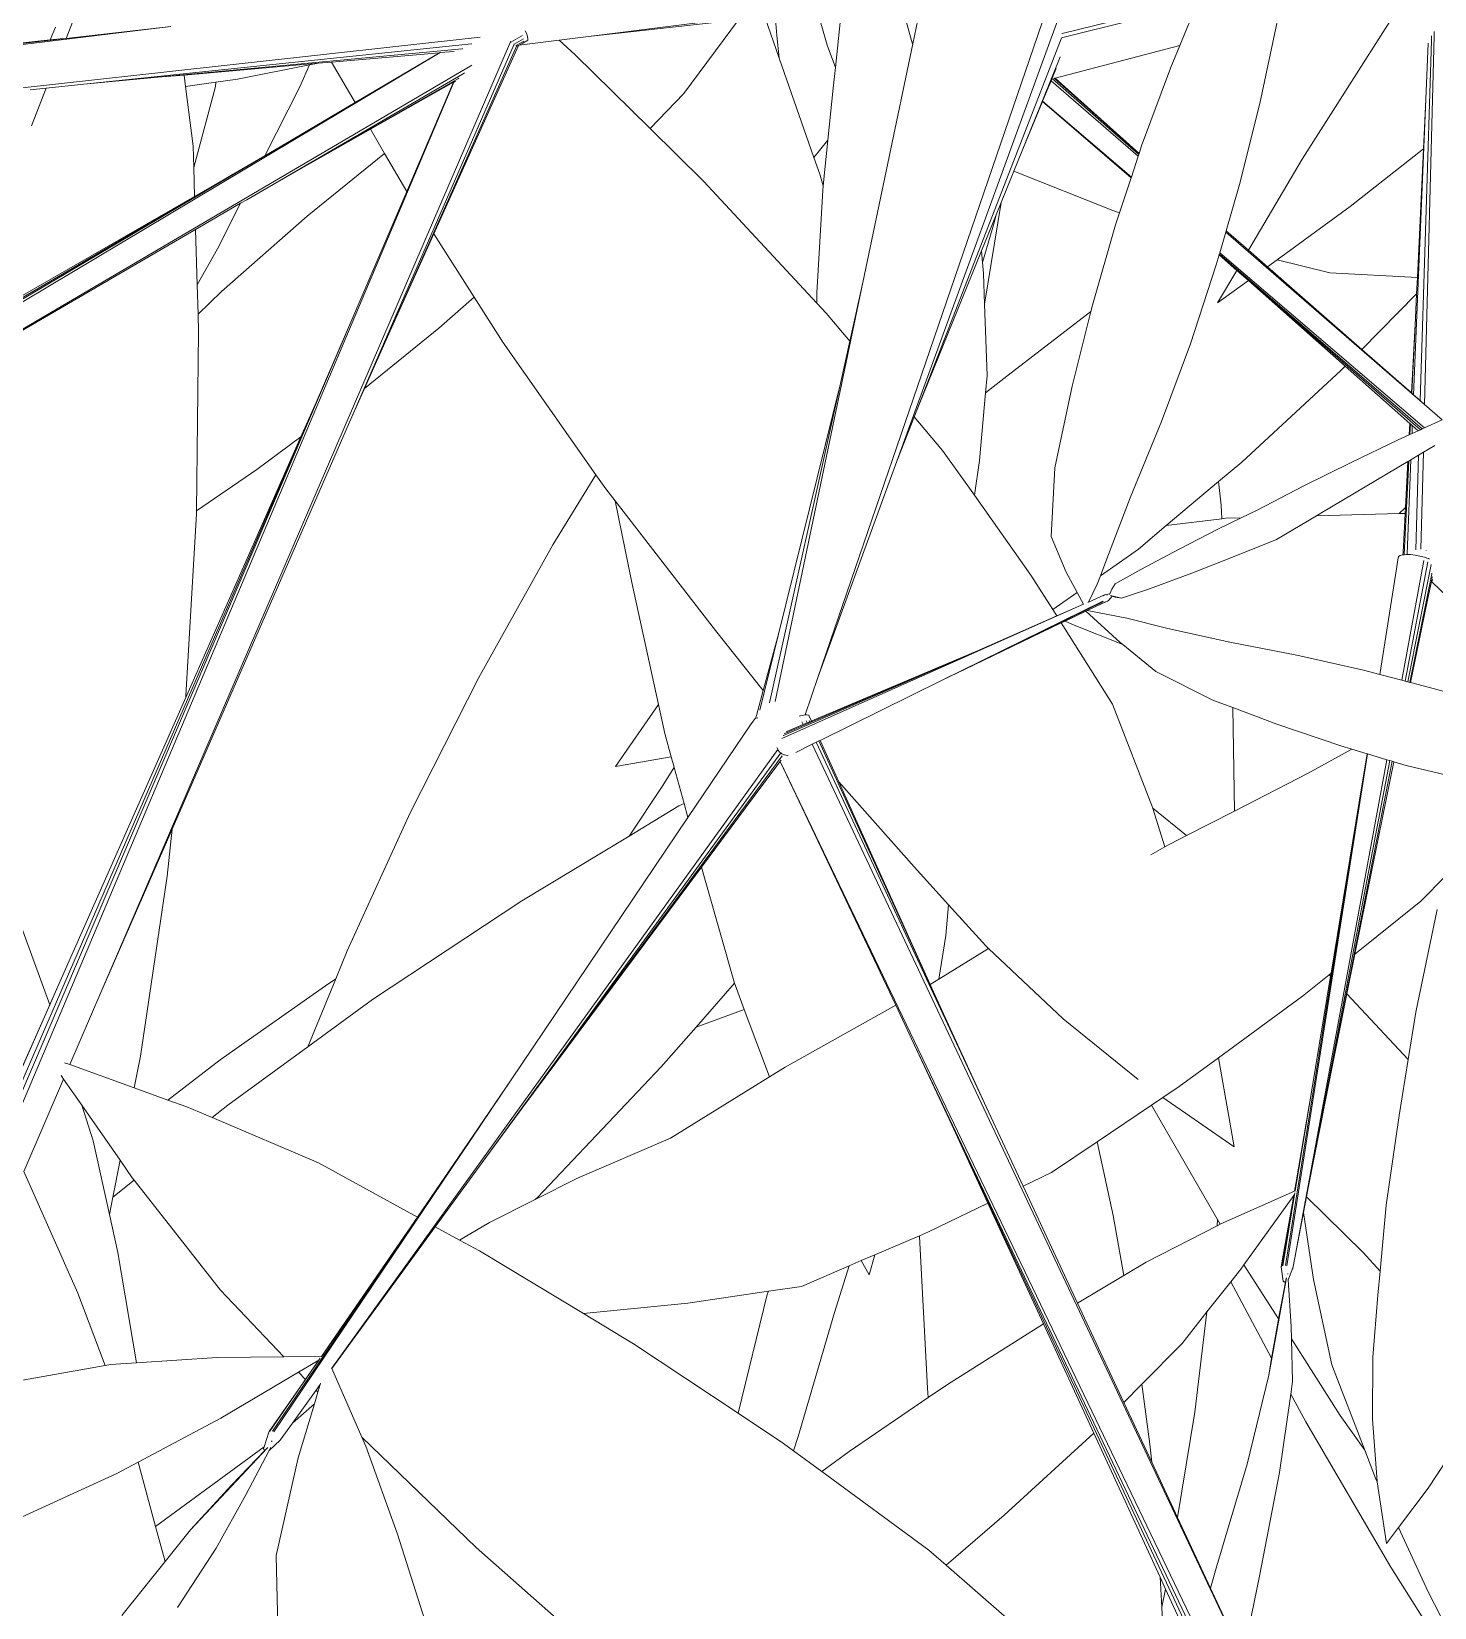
# Model space of a CAD drawing. Header units: millimetres. Extents: x 8 to 218431, y 13 to 56484.
# Drawn here: x 41467.5 to 41620.2, y 7714.3 to 7885.9 of the extents above; entities that cross this region are included whole.
import ezdxf

# ---------------------------------------------------------------- set-up
doc = ezdxf.new("R2010")
doc.units = ezdxf.units.MM
doc.header["$MEASUREMENT"] = 0
doc.layers.add('Edges', color=7, linetype='Continuous', lineweight=18)

# ---------------------------------------------------------------- blocks, each defined once
blk = doc.blocks.new('BAMBOOPLAN')
at = {"layer": 'Edges'}
for p, q in [((3.8543, -3.4748), (3.9152, -3.2214)), ((3.9821, -3.2277), (3.9843, -3.2347)), ((3.9838, -3.2203), (3.9857, -3.2263)), ((3.9843, -3.2347), (4.1507, -3.77)), ((3.9857, -3.2263), (4.159, -3.7733)), ((4.0058, -3.3241), (3.9807, -3.2403)), ((3.6211, -3.2938), (3.4375, -3.4117)), ((3.6207, -3.3001), (3.439, -3.4184)), ((3.6207, -3.3001), (3.6166, -3.3696)), ((3.7479, -3.2855), (3.7639, -3.4146)), ((4.1379, -3.7647), (4.0058, -3.3241)), ((4.0275, -3.398), (4.0058, -3.3241)), ((3.4057, -4.483), (3.4026, -3.3439)), ((3.4118, -4.1245), (3.4248, -3.3602)), ((3.4499, -3.4809), (3.6166, -3.3696)), ((3.6166, -3.3696), (3.6144, -3.4078)), ((3.6144, -3.4078), (3.6116, -3.5367)), ((3.9492, -3.5199), (4.0275, -3.398)), ((4.0838, -3.5902), (4.0275, -3.398)), ((2.7429, -3.6564), (3.2422, -3.4106)), ((3.439, -3.4199), (3.4143, -4.0593)), ((3.4375, -3.4117), (3.4371, -3.412)), ((3.439, -3.4184), (3.4389, -3.4185)), ((3.4391, -3.4189), (3.439, -3.4199)), ((3.7639, -3.4146), (3.7752, -3.5441)), ((3.2155, -3.4396), (3.2235, -3.5026)), ((3.4463, -3.4514), (3.4382, -3.606)), ((3.4466, -3.4471), (3.4463, -3.4514)), ((3.2032, -3.4745), (3.222, -3.5014)), ((3.4468, -3.4663), (3.4457, -3.4836)), ((3.4488, -3.4817), (3.4499, -3.4809)), ((3.4499, -3.4809), (3.6118, -3.5491)), ((3.8218, -3.6361), (3.8543, -3.4748)), ((3.0982, -3.5484), (3.0667, -3.5035)), ((3.1216, -3.5768), (3.1012, -3.4886)), ((3.222, -3.5014), (3.2235, -3.5026)), ((3.2235, -3.5026), (3.2712, -3.8791)), ((3.4455, -3.4868), (3.4434, -3.5214)), ((3.4457, -3.4836), (3.4455, -3.4868)), ((3.6119, -3.5537), (3.4455, -3.4868)), ((3.6118, -3.5506), (3.4463, -3.4832)), ((3.4481, -3.4822), (3.4488, -3.4817)), ((3.4488, -3.4817), (3.6118, -3.5494)), ((3.4434, -3.5217), (3.4382, -3.606)), ((3.4434, -3.5214), (3.6124, -3.588)), ((3.4434, -3.5214), (3.4434, -3.5217)), ((3.4434, -3.5217), (3.6124, -3.5891)), ((3.8686, -3.6354), (3.9492, -3.5199)), ((3.0341, -3.5916), (2.9919, -3.5382)), ((3.0193, -3.5595), (3.0067, -3.5312)), ((3.1216, -3.5768), (3.0982, -3.5484)), ((3.6116, -3.5367), (3.6118, -3.5491)), ((3.6118, -3.5491), (3.6118, -3.5494)), ((3.6118, -3.5494), (3.6118, -3.5506)), ((3.6118, -3.5506), (3.6119, -3.5537)), ((3.6119, -3.5537), (3.6124, -3.588)), ((3.7752, -3.5441), (3.779, -3.6186)), ((2.7429, -3.6564), (2.9549, -3.5558)), ((2.9119, -3.6919), (2.9549, -3.5558)), ((3.0341, -3.5916), (3.0193, -3.5595)), ((3.129, -3.6085), (3.1216, -3.5768)), ((3.1356, -3.7202), (3.0341, -3.5916)), ((3.6124, -3.588), (3.6124, -3.5891)), ((3.6124, -3.5891), (3.6132, -3.6463)), ((3.9529, -3.6281), (4.0838, -3.5902)), ((4.0911, -3.615), (4.0838, -3.5902)), ((3.1474, -3.6873), (3.129, -3.6085)), ((3.4382, -3.606), (3.4365, -3.6387)), ((3.779, -3.6186), (3.7791, -3.621)), ((3.8218, -3.6361), (3.779, -3.6186)), ((4.1924, -3.7873), (3.7791, -3.621)), ((3.7791, -3.621), (3.7809, -3.6544)), ((3.8686, -3.6354), (3.9529, -3.6281)), ((4.0386, -3.7243), (4.0911, -3.615)), ((4.1017, -3.6511), (4.0911, -3.615)), ((3.4365, -3.6387), (3.4337, -3.6914)), ((3.4365, -3.6387), (3.6024, -3.6465)), ((3.6024, -3.6465), (3.6132, -3.6463)), ((3.6132, -3.6463), (3.6135, -3.6661)), ((3.8579, -3.6507), (3.8218, -3.6361)), ((3.8579, -3.6507), (3.8686, -3.6354)), ((4.0386, -3.7243), (3.8579, -3.6507)), ((4.1338, -3.7631), (4.1017, -3.6511)), ((4.1346, -3.7634), (4.1017, -3.6511)), ((2.6455, -3.7044), (2.7014, -3.6769)), ((2.7014, -3.6769), (2.7429, -3.6564)), ((2.7327, -3.6902), (2.7014, -3.6769)), ((3.6135, -3.6661), (3.6202, -3.7957)), ((3.7809, -3.6544), (4.1707, -3.808)), ((3.7809, -3.6544), (3.781, -3.6564)), ((3.781, -3.6564), (4.1678, -3.8107)), ((3.781, -3.6564), (3.781, -3.6571)), ((3.781, -3.6571), (4.1657, -3.8128)), ((3.781, -3.6571), (3.781, -3.6575)), ((3.8147, -3.6715), (3.781, -3.6575)), ((3.781, -3.6575), (3.7818, -3.6738)), ((3.7818, -3.6738), (3.7838, -3.8032)), ((3.8031, -3.7292), (3.8147, -3.6715)), ((3.837, -3.6807), (3.8147, -3.6715)), ((2.6317, -3.7045), (2.6451, -3.6888)), ((2.6375, -3.7053), (2.6483, -3.6928)), ((2.6502, -3.6961), (2.6409, -3.7066)), ((2.6507, -3.6984), (2.6445, -3.7054)), ((2.6498, -3.6995), (2.6455, -3.7044)), ((2.6499, -3.6833), (2.6469, -3.6801)), ((2.6498, -3.6995), (2.6545, -3.694)), ((2.653, -3.6873), (2.6499, -3.6833)), ((2.6549, -3.6906), (2.653, -3.6873)), ((2.6545, -3.694), (2.6554, -3.6929)), ((2.6554, -3.6929), (2.6549, -3.6906)), ((2.8803, -3.7606), (2.7327, -3.6902)), ((2.8803, -3.7606), (2.9119, -3.6919)), ((3.1356, -3.7202), (3.1474, -3.6873)), ((3.1638, -3.7572), (3.1474, -3.6873)), ((3.4337, -3.6914), (3.4326, -3.7121)), ((3.4611, -3.8493), (3.4337, -3.6914)), ((3.8031, -3.7292), (3.837, -3.6807)), ((4.0228, -3.7574), (3.837, -3.6807)), ((1.3179, -4.3126), (2.584, -3.7127)), ((2.5111, -5.3102), (2.6311, -3.704)), ((2.5743, -3.7268), (2.5748, -3.7266)), ((2.584, -3.7127), (2.5841, -3.7127)), ((2.5879, -4.336), (2.6375, -3.7058)), ((2.642, -3.7063), (2.6, -4.1953)), ((2.6154, -4.0253), (2.6445, -3.7054)), ((2.6311, -3.704), (2.6311, -3.7035)), ((2.6316, -3.7046), (2.6317, -3.7045)), ((2.6372, -3.7057), (2.6375, -3.7053)), ((2.6375, -3.7058), (2.6376, -3.7053)), ((2.6409, -3.7066), (2.6408, -3.7068)), ((2.6421, -3.7061), (2.642, -3.7063)), ((2.6442, -3.7057), (2.6433, -3.7068)), ((2.6442, -3.7057), (2.6445, -3.7054)), ((2.6455, -3.7044), (2.6445, -3.7054)), ((3.1526, -3.7416), (3.1356, -3.7202)), ((3.4326, -3.7121), (3.4294, -3.7721)), ((3.4338, -3.7227), (3.4326, -3.7121)), ((3.4369, -3.789), (3.4338, -3.7227)), ((4.1338, -3.7631), (4.0386, -3.7243)), ((2.0249, -3.983), (2.5743, -3.7268)), ((2.5632, -3.7386), (2.1304, -3.9351)), ((2.5527, -3.7467), (2.5327, -3.7556)), ((2.5638, -3.7383), (2.5632, -3.7386)), ((3.1638, -3.7572), (3.1526, -3.7416)), ((2.5327, -3.7556), (1.5861, -4.8791)), ((1.8447, -4.625), (2.5849, -3.7592)), ((2.5318, -3.7561), (2.3781, -3.8246)), ((2.5318, -3.7561), (2.4331, -3.8722)), ((2.5327, -3.7556), (2.5318, -3.7561)), ((2.5767, -3.7759), (2.5775, -3.7749)), ((2.5775, -3.7749), (2.5792, -3.773)), ((2.5849, -3.7592), (2.5858, -3.7582)), ((2.9855, -3.8107), (2.8803, -3.7606)), ((3.1655, -3.7644), (3.1638, -3.7572)), ((3.2089, -3.9178), (3.1655, -3.7644)), ((3.4294, -3.7721), (3.4148, -4.0508)), ((3.4369, -3.789), (3.4294, -3.7721)), ((3.9193, -3.951), (4.0187, -3.7658)), ((4.0187, -3.7658), (4.0228, -3.7574)), ((4.1469, -3.8087), (4.0228, -3.7574)), ((4.1346, -3.7634), (4.1338, -3.7631)), ((4.1379, -3.7647), (4.1346, -3.7634)), ((4.1507, -3.77), (4.1379, -3.7647)), ((4.159, -3.7733), (4.1507, -3.77)), ((4.1926, -3.787), (4.159, -3.7733)), ((2.3233, -4.0699), (2.5767, -3.7759)), ((2.5724, -3.785), (2.393, -3.9902)), ((2.5681, -3.7919), (2.4334, -5.7873)), ((2.5676, -3.7924), (2.4695, -3.9036)), ((2.5676, -3.7924), (2.5544, -3.9769)), ((2.5681, -3.7919), (2.5676, -3.7924)), ((2.57, -3.7897), (2.5681, -3.7919)), ((2.5735, -3.7838), (2.5724, -3.785)), ((3.4439, -3.8049), (3.4369, -3.789)), ((3.6202, -3.7957), (3.6211, -3.8061)), ((4.1924, -3.7873), (4.1707, -3.808)), ((2.3781, -3.8246), (2.3589, -3.8332)), ((2.4331, -3.8722), (2.3781, -3.8246)), ((3.2139, -3.9327), (2.9855, -3.8107)), ((3.4611, -3.8493), (3.4439, -3.8049)), ((3.527, -3.9488), (3.6211, -3.8061)), ((3.6211, -3.8061), (3.6315, -3.9253)), ((3.7838, -3.8032), (3.781, -3.9321)), ((4.1518, -3.826), (4.1469, -3.8087)), ((4.148, -3.8092), (4.1469, -3.8087)), ((4.1527, -3.8252), (4.148, -3.8092)), ((4.1516, -3.8107), (4.148, -3.8092)), ((4.1553, -3.8227), (4.1516, -3.8107)), ((4.163, -3.8154), (4.1516, -3.8107)), ((4.1553, -3.8227), (4.1527, -3.8252)), ((4.163, -3.8154), (4.1553, -3.8227)), ((4.1657, -3.8128), (4.163, -3.8154)), ((4.1678, -3.8107), (4.1657, -3.8128)), ((4.1707, -3.808), (4.1678, -3.8107)), ((2.3589, -3.8332), (2.1679, -3.9184)), ((2.2487, -3.8975), (2.3473, -3.8399)), ((2.3438, -3.8772), (2.3473, -3.8399)), ((2.3473, -3.8399), (2.3589, -3.8332)), ((3.5011, -3.953), (3.4611, -3.8493)), ((4.1383, -3.8389), (4.0803, -3.8961)), ((4.1518, -3.826), (4.1383, -3.8389)), ((4.1527, -3.8252), (4.1518, -3.826)), ((4.1815, -3.8444), (4.1759, -3.851)), ((4.1948, -3.8285), (4.1815, -3.8444)), ((4.1815, -3.8444), (4.2269, -3.988)), ((2.1238, -3.8535), (1.0004, -4.402)), ((1.9756, -3.9244), (1.9787, -3.8532)), ((2.1238, -3.8535), (1.9962, -3.9147)), ((2.4331, -3.8722), (2.3606, -3.9574)), ((4.1633, -3.866), (4.1135, -3.9248)), ((4.1643, -3.8647), (4.1633, -3.866)), ((4.1829, -3.9346), (4.1633, -3.866)), ((4.1657, -3.8631), (4.1643, -3.8647)), ((4.2053, -4.0047), (4.1643, -3.8647)), ((4.1669, -3.8616), (4.1657, -3.8631)), ((4.1759, -3.851), (4.1669, -3.8616)), ((4.209, -4.0019), (4.1669, -3.8616)), ((4.1759, -3.851), (4.2197, -3.9917)), ((2.2182, -3.913), (2.2487, -3.8975)), ((2.3273, -3.9962), (2.3438, -3.8772)), ((3.2712, -3.8791), (3.2818, -3.9718)), ((3.2712, -3.8791), (3.355, -4.5397)), ((4.0803, -3.8961), (4.0228, -3.9544)), ((1.9962, -3.9147), (0.993, -4.396)), ((1.9533, -3.9348), (1.9544, -3.9131)), ((1.9756, -3.9244), (1.9962, -3.9147)), ((2.1679, -3.9184), (2.1304, -3.9351)), ((2.1758, -3.9345), (2.1679, -3.9184)), ((2.1758, -3.9345), (2.2182, -3.913)), ((2.22, -3.9194), (2.2182, -3.913)), ((2.2289, -4.0493), (2.22, -3.9194)), ((2.4695, -3.9036), (2.393, -3.9902)), ((2.5023, -3.9319), (2.4695, -3.9036)), ((3.2139, -3.9327), (3.2089, -3.9178)), ((1.739, -4.0349), (1.9533, -3.9348)), ((1.9533, -3.9348), (1.9672, -3.9282)), ((1.9672, -3.9282), (1.9756, -3.9244)), ((2.1304, -3.9351), (2.0249, -3.983)), ((2.2172, -4.0184), (2.1758, -3.9345)), ((2.4202, -4.0636), (2.5023, -3.9319)), ((2.5541, -3.9766), (2.5023, -3.9319)), ((3.2327, -3.9427), (3.2139, -3.9327)), ((3.2818, -3.9718), (3.2327, -3.9427)), ((3.6315, -3.9253), (3.6475, -4.0544)), ((3.781, -3.9321), (3.7735, -4.0601)), ((4.1769, -3.9468), (4.0564, -3.992)), ((4.1135, -3.9248), (4.0614, -3.9861)), ((4.1769, -3.9468), (4.1829, -3.9346)), ((4.1855, -3.9435), (4.1769, -3.9468)), ((4.1855, -3.9435), (4.1829, -3.9346)), ((4.2021, -4.0014), (4.1855, -3.9435)), ((2.3606, -3.9574), (1.5807, -4.875)), ((2.3606, -3.9574), (2.3273, -3.9962)), ((3.2818, -3.9718), (3.2895, -4.0392)), ((3.5076, -3.9792), (3.5011, -3.953)), ((3.5076, -3.9792), (3.527, -3.9488)), ((3.8952, -3.9913), (3.9193, -3.951)), ((4.0228, -3.9544), (3.9661, -4.0137)), ((1.9719, -4.0077), (2.0249, -3.983)), ((2.3273, -3.9962), (2.2884, -4.0416)), ((2.393, -3.9902), (2.3233, -4.0699)), ((2.5544, -3.9769), (2.5394, -4.1856)), ((2.5544, -3.9769), (2.5541, -3.9766)), ((3.5329, -4.0819), (3.5076, -3.9792)), ((3.8406, -4.0827), (3.8952, -3.9913)), ((3.911, -4.0249), (3.8952, -3.9913)), ((4.0564, -3.992), (4.0096, -4.047)), ((4.0614, -3.9861), (4.0564, -3.992)), ((4.2353, -3.9876), (4.2353, -3.9877)), ((4.2353, -3.9877), (4.2354, -3.988)), ((1.9489, -4.0184), (1.9719, -4.0077)), ((1.9691, -4.0705), (1.9719, -4.0077)), ((2.2289, -4.0493), (2.2172, -4.0184)), ((3.9661, -4.0137), (3.9466, -4.0333)), ((4.1996, -4.0081), (4.198, -4.0104)), ((4.1987, -4.0155), (4.198, -4.0104)), ((4.1987, -4.0155), (4.2012, -4.0294)), ((4.203, -4.0058), (4.1996, -4.0081)), ((4.2033, -4.0056), (4.2021, -4.0014)), ((4.2033, -4.0056), (4.203, -4.0058)), ((4.2053, -4.0047), (4.2033, -4.0056)), ((4.208, -4.0035), (4.2053, -4.0047)), ((4.2143, -4.0015), (4.208, -4.0035)), ((4.2215, -3.9998), (4.2143, -4.0015)), ((4.229, -3.9987), (4.2215, -3.9998)), ((4.2363, -3.9981), (4.229, -3.9987)), ((4.2401, -3.9982), (4.2363, -3.9981)), ((4.2653, -4.1907), (4.237, -4.0032)), ((4.243, -3.9982), (4.2401, -3.9982)), ((4.2449, -3.9984), (4.243, -3.9982)), ((4.2707, -4.1903), (4.2438, -4.0032)), ((4.2751, -4.19), (4.2496, -4.0055)), ((4.2553, -4.0188), (4.2552, -4.0181)), ((4.2782, -4.1898), (4.2553, -4.0188)), ((2.2884, -4.0416), (1.5758, -4.8718)), ((2.2448, -4.0916), (2.2884, -4.0416)), ((2.6154, -4.0253), (2.6, -4.1953)), ((2.7071, -4.0981), (2.6154, -4.0253)), ((3.3256, -4.4392), (3.2895, -4.0392)), ((3.2895, -4.0392), (3.3471, -4.5449)), ((3.919, -4.0442), (3.8406, -4.0827)), ((3.919, -4.0442), (3.911, -4.0249)), ((3.9466, -4.0333), (3.9182, -4.0618)), ((3.9245, -4.0416), (3.919, -4.0442)), ((3.9466, -4.0333), (3.9245, -4.0416)), ((4.2012, -4.0294), (4.23, -4.1934)), ((4.2012, -4.0294), (4.2304, -4.1933)), ((4.2578, -4.0229), (4.2579, -4.0238)), ((4.2579, -4.0238), (4.2582, -4.0259)), ((4.2584, -4.027), (4.2586, -4.0286)), ((4.2585, -4.0273), (4.2586, -4.0286)), ((4.2587, -4.029), (4.2586, -4.0286)), ((4.2587, -4.029), (4.2587, -4.0291)), ((4.2587, -4.0297), (4.2587, -4.0291)), ((4.2588, -4.0296), (4.2587, -4.0297)), ((4.2587, -4.0297), (4.2635, -4.0671)), ((4.2598, -4.0265), (4.2588, -4.0296)), ((4.2588, -4.0296), (4.2589, -4.0303)), ((4.2589, -4.0303), (4.4154, -4.1032)), ((4.2589, -4.0303), (4.2635, -4.0671)), ((2.2448, -4.0916), (2.2289, -4.0493)), ((2.316, -4.0783), (2.3233, -4.0699)), ((2.3326, -4.2179), (2.4202, -4.0636)), ((3.4143, -4.0593), (3.4118, -4.1245)), ((3.4148, -4.0508), (3.4143, -4.0593)), ((3.4737, -4.0858), (3.4148, -4.0508)), ((3.6475, -4.0544), (3.6767, -4.1572)), ((3.7735, -4.0601), (3.7699, -4.1615)), ((3.9182, -4.0618), (3.8713, -4.1106)), ((4.0096, -4.047), (3.9564, -4.0938)), ((4.2635, -4.0671), (4.2793, -4.1897)), ((1.9869, -4.3877), (2.2448, -4.0916)), ((2.263, -4.1397), (2.316, -4.0783)), ((2.3052, -4.1571), (2.316, -4.0783)), ((3.543, -4.1354), (3.4737, -4.0858)), ((3.543, -4.1354), (3.5329, -4.0819)), ((3.8115, -4.1315), (3.8406, -4.0827)), ((3.9564, -4.0938), (3.9025, -4.1396)), ((2.671, -4.1616), (2.7071, -4.0981)), ((2.7721, -4.1497), (2.7071, -4.0981)), ((3.8713, -4.1106), (3.8255, -4.1601)), ((1.993, -4.453), (2.263, -4.1397)), ((2.2935, -4.2203), (2.263, -4.1397)), ((3.4057, -4.483), (3.4118, -4.1245)), ((3.6667, -4.224), (3.543, -4.1354)), ((3.7693, -4.1901), (3.8115, -4.1315)), ((3.9025, -4.1396), (3.8481, -4.1842)), ((2.2935, -4.2203), (2.3052, -4.1571)), ((2.592, -4.2882), (2.671, -4.1616)), ((2.9762, -4.2972), (2.7721, -4.1497)), ((3.6767, -4.1572), (3.7171, -4.2017)), ((3.7699, -4.1615), (3.7693, -4.1901)), ((3.8255, -4.1601), (3.7951, -4.1943)), ((2.5394, -4.1856), (2.4244, -5.7871)), ((2.5394, -4.1856), (2.5281, -4.3331)), ((3.7693, -4.1901), (3.769, -4.204)), ((3.8481, -4.1842), (3.8118, -4.2122)), ((4.2653, -4.1907), (4.2304, -4.1933)), ((4.2707, -4.1903), (4.2653, -4.1907)), ((4.2751, -4.19), (4.2707, -4.1903)), ((4.2782, -4.1898), (4.2751, -4.19)), ((4.2793, -4.1897), (4.2782, -4.1898)), ((4.3099, -4.1874), (4.2793, -4.1897)), ((4.3453, -4.1849), (4.3099, -4.1874)), ((2.6, -4.1953), (2.592, -4.2882)), ((3.7171, -4.2017), (3.7433, -4.2261)), ((3.769, -4.204), (3.765, -4.2345)), ((3.7848, -4.216), (3.765, -4.2345)), ((3.7859, -4.2154), (3.7832, -4.2179)), ((3.7862, -4.2151), (3.7848, -4.216)), ((3.7862, -4.2151), (3.7923, -4.2117)), ((3.7887, -4.2149), (3.7893, -4.2144)), ((3.7923, -4.2117), (3.7922, -4.2128)), ((3.7927, -4.204), (3.7923, -4.2117)), ((3.7923, -4.2117), (3.7925, -4.2116)), ((3.7951, -4.1943), (3.7927, -4.204)), ((3.7934, -4.222), (3.7969, -4.2139)), ((3.8118, -4.2122), (3.794, -4.2136)), ((3.7969, -4.2139), (3.794, -4.2138)), ((3.802, -4.2139), (3.7969, -4.2139)), ((3.8118, -4.2122), (3.802, -4.2139)), ((4.0983, -4.2068), (3.9934, -4.2218)), ((4.2039, -4.1953), (4.0983, -4.2068)), ((4.23, -4.1934), (4.2039, -4.1953)), ((4.2304, -4.1933), (4.23, -4.1934)), ((2.3096, -4.2628), (2.2935, -4.2203)), ((2.3096, -4.2628), (2.3326, -4.2179)), ((3.5886, -4.4246), (3.7854, -4.2259)), ((3.6277, -4.3856), (3.7869, -4.2262)), ((3.7163, -4.2637), (3.6667, -4.224)), ((3.7163, -4.2637), (3.7433, -4.2261)), ((3.7433, -4.2261), (3.7586, -4.2404)), ((3.7586, -4.2404), (3.7523, -4.2463)), ((3.7586, -4.2404), (3.7591, -4.2408)), ((3.765, -4.2345), (3.7649, -4.2349)), ((3.7649, -4.2349), (3.7649, -4.2352)), ((3.79, -4.2255), (3.7672, -4.2479)), ((3.7914, -4.2246), (3.7674, -4.2479)), ((3.8297, -4.239), (3.7674, -4.2479)), ((3.7831, -4.2179), (3.7832, -4.2179)), ((3.7914, -4.2246), (3.7925, -4.2234)), ((3.7925, -4.2234), (3.7934, -4.222)), ((3.8952, -4.233), (3.8297, -4.239)), ((3.9934, -4.2218), (3.8952, -4.233)), ((2.3196, -4.2894), (2.3096, -4.2628)), ((3.7523, -4.2463), (3.3833, -4.591)), ((3.7255, -4.271), (3.7163, -4.2637)), ((3.7523, -4.2463), (3.7255, -4.271)), ((3.7549, -4.2601), (3.7404, -4.2744)), ((3.7659, -4.2492), (3.7549, -4.2601)), ((3.766, -4.2493), (3.7549, -4.2601)), ((3.7672, -4.2479), (3.7659, -4.2492)), ((3.766, -4.2493), (3.7659, -4.2492)), ((3.832, -4.2778), (3.766, -4.2493)), ((3.7674, -4.2479), (3.7672, -4.2479)), ((2.407, -4.553), (2.3196, -4.2894)), ((2.592, -4.2882), (2.5879, -4.336)), ((3.7255, -4.271), (3.6263, -4.3625)), ((3.7356, -4.2791), (3.6277, -4.3856)), ((3.7404, -4.2744), (3.7356, -4.2791)), ((3.8524, -4.3725), (3.7356, -4.2791)), ((3.7531, -4.2757), (3.7404, -4.2744)), ((3.837, -4.2796), (3.7531, -4.2757)), ((3.837, -4.2796), (3.832, -4.2778)), ((3.8992, -4.3025), (3.837, -4.2796)), ((2.9485, -4.4223), (2.9762, -4.2972)), ((2.998, -4.3129), (2.9762, -4.2972)), ((3.0177, -4.3258), (2.998, -4.3129)), ((3.9989, -4.3158), (3.8992, -4.3025)), ((4.2839, -4.3149), (4.2522, -4.3161)), ((4.2887, -4.3147), (4.2839, -4.3149)), ((4.4011, -5.0942), (4.2839, -4.3149)), ((4.2924, -4.3145), (4.2887, -4.3147)), ((4.3853, -4.9846), (4.2887, -4.3147)), ((4.2949, -4.3144), (4.2924, -4.3145)), ((4.3655, -4.8414), (4.2924, -4.3145)), ((4.3059, -4.3968), (4.2949, -4.3144)), ((4.2953, -4.3144), (4.2949, -4.3144)), ((4.3148, -4.3136), (4.2953, -4.3144)), ((4.2953, -4.3144), (4.3059, -4.3968)), ((4.4109, -4.3041), (4.3148, -4.3136)), ((2.5281, -4.3331), (2.4165, -5.7875)), ((2.5232, -4.3911), (2.5281, -4.3331)), ((2.5329, -5.0335), (2.5879, -4.336)), ((3.0837, -4.4377), (3.0177, -4.3258)), ((3.2311, -4.4657), (3.0177, -4.3258)), ((4.0307, -4.3167), (3.9989, -4.3158)), ((4.0857, -4.4678), (4.0307, -4.3167)), ((4.1039, -4.3186), (4.0307, -4.3167)), ((4.2093, -4.3179), (4.1039, -4.3186)), ((4.1751, -4.3749), (4.227, -4.3172)), ((4.227, -4.3172), (4.2093, -4.3179)), ((4.2516, -4.3162), (4.227, -4.3172)), ((4.2522, -4.3161), (4.2516, -4.3162)), ((4.2516, -4.3162), (4.2648, -4.3913)), ((4.2522, -4.3161), (4.3936, -5.11)), ((3.6263, -4.3625), (3.3842, -4.5857)), ((3.597, -4.3891), (3.6263, -4.3625)), ((3.5886, -4.4246), (3.6277, -4.3856)), ((3.9642, -4.5049), (3.8524, -4.3725)), ((4.0857, -4.4678), (4.1751, -4.3749)), ((2.475, -4.4617), (2.5232, -4.3911)), ((2.4861, -4.833), (2.5232, -4.3911)), ((3.385, -4.5818), (3.597, -4.3891)), ((3.4188, -4.5496), (3.597, -4.3891)), ((4.2648, -4.3913), (4.3913, -5.1106)), ((4.3102, -4.6574), (4.2648, -4.3913)), ((4.3354, -4.6173), (4.3059, -4.3968)), ((2.9069, -4.655), (2.9485, -4.4223)), ((3.1849, -4.6034), (3.0837, -4.4377)), ((3.4406, -4.5742), (3.5886, -4.4246)), ((2.407, -4.553), (2.475, -4.4617)), ((3.3318, -4.5296), (3.3256, -4.4392)), ((3.3365, -4.5605), (3.3256, -4.4392)), ((4.4058, -4.5059), (4.4294, -4.4556)), ((3.3318, -4.5296), (3.2311, -4.4657)), ((3.4059, -4.5444), (3.4057, -4.483)), ((4.0277, -4.5281), (4.0857, -4.4678)), ((4.0277, -4.5281), (3.9642, -4.5049)), ((3.9647, -4.5055), (3.9642, -4.5049)), ((4.0016, -4.5557), (3.9647, -4.5055)), ((4.3354, -4.6173), (4.4058, -4.5059)), ((4.4546, -4.6716), (4.4339, -4.5099)), ((3.3345, -4.5699), (3.3318, -4.5296)), ((4.0075, -4.5491), (4.0277, -4.5281)), ((2.4086, -4.5577), (2.407, -4.553)), ((2.4854, -4.8299), (2.4086, -4.5577)), ((3.3873, -4.578), (3.4077, -4.5596)), ((3.3892, -4.5761), (3.4077, -4.5596)), ((3.4034, -4.5456), (3.3976, -4.5492)), ((3.4059, -4.5444), (3.4034, -4.5456)), ((3.4077, -4.5596), (3.4044, -4.5562)), ((3.408, -4.5434), (3.4059, -4.5444)), ((3.4077, -4.5596), (3.4126, -4.5551)), ((3.4111, -4.543), (3.408, -4.5434)), ((3.4126, -4.5551), (3.4101, -4.5525)), ((3.4125, -4.5443), (3.4111, -4.543)), ((3.4181, -4.5502), (3.4125, -4.5443)), ((3.4126, -4.5551), (3.4162, -4.552)), ((3.4147, -4.5504), (3.4162, -4.552)), ((3.4162, -4.552), (3.418, -4.5503)), ((3.4178, -4.55), (3.418, -4.5503)), ((3.418, -4.5503), (3.4181, -4.5502)), ((3.4181, -4.5502), (3.4188, -4.5496)), ((3.9848, -4.5747), (4.0016, -4.5557)), ((4.0016, -4.5557), (4.0075, -4.5491)), ((3.3309, -4.5849), (3.2855, -4.7549)), ((3.3318, -4.5816), (3.3309, -4.5849)), ((3.3318, -4.5816), (3.3335, -4.5757)), ((3.3348, -4.5748), (3.3335, -4.5757)), ((3.3348, -4.5748), (3.3345, -4.5699)), ((3.3345, -4.5699), (3.3348, -4.5748)), ((3.3367, -4.5732), (3.3348, -4.5748)), ((3.3378, -4.5729), (3.3367, -4.5732)), ((3.3849, -4.5818), (3.385, -4.5818)), ((3.3867, -4.5785), (3.3871, -4.5782)), ((3.3871, -4.5782), (3.3873, -4.578)), ((3.4108, -4.6042), (3.4311, -4.5837)), ((3.4311, -4.5837), (3.4357, -4.579)), ((4.5506, -5.7323), (3.4311, -4.5837)), ((3.4357, -4.579), (3.4389, -4.5758)), ((3.8714, -5.0297), (3.4357, -4.579)), ((3.4389, -4.5758), (3.4406, -4.5742)), ((3.4389, -4.5758), (3.774, -4.9275)), ((3.4406, -4.5742), (3.4891, -4.6256)), ((3.0415, -5.7454), (3.3831, -4.6092)), ((3.1531, -4.7162), (3.1849, -4.6034)), ((3.209, -4.643), (3.1849, -4.6034)), ((3.3808, -4.6068), (3.3831, -4.6092)), ((3.3831, -4.6092), (3.3832, -4.6093)), ((3.3832, -4.6093), (3.3871, -4.6119)), ((3.3833, -4.591), (3.3833, -4.591)), ((3.3842, -4.5857), (3.3841, -4.5858)), ((3.1578, -5.3666), (3.389, -4.6125)), ((3.3927, -4.6161), (3.1898, -5.2643)), ((3.393, -4.6237), (3.3773, -4.6732)), ((3.3925, -4.6256), (3.3773, -4.6732)), ((3.3871, -4.6119), (3.389, -4.6125)), ((3.389, -4.6125), (3.3914, -4.6133)), ((3.3914, -4.6133), (3.3924, -4.6134)), ((3.3924, -4.6134), (3.3958, -4.6137)), ((3.3925, -4.6255), (4.8566, -6.1065)), ((3.3925, -4.6255), (3.3925, -4.6256)), ((3.3925, -4.6256), (3.6864, -4.9254)), ((3.3928, -4.6161), (3.3927, -4.6161)), ((3.3932, -4.6229), (3.393, -4.6237)), ((3.3958, -4.6137), (3.4, -4.6129)), ((3.4, -4.6129), (3.4013, -4.6122)), ((3.6433, -4.7126), (3.4891, -4.6256)), ((3.4891, -4.6256), (3.7266, -4.8773)), ((4.3438, -4.6794), (4.3354, -4.6173)), ((2.8746, -4.889), (2.9069, -4.655)), ((3.2301, -4.6739), (3.209, -4.643)), ((4.3082, -4.6605), (4.3102, -4.6574)), ((4.311, -4.662), (4.3102, -4.6574)), ((3.1531, -4.7162), (3.2301, -4.6739)), ((3.2396, -4.6877), (3.2301, -4.6739)), ((3.3773, -4.6732), (3.3305, -4.8207)), ((4.2798, -4.7055), (4.3082, -4.6605)), ((4.311, -4.662), (4.3082, -4.6605)), ((4.3411, -4.8388), (4.311, -4.662)), ((4.4675, -4.7452), (4.3438, -4.6794)), ((4.3655, -4.8414), (4.3438, -4.6794)), ((4.4675, -4.7452), (4.4546, -4.6716)), ((3.2324, -4.7201), (3.2394, -4.6888)), ((3.2394, -4.6888), (3.2396, -4.6877)), ((3.2394, -4.6888), (3.2399, -4.6882)), ((3.2399, -4.6882), (3.2396, -4.6877)), ((3.2726, -4.7359), (3.2399, -4.6882)), ((4.1876, -4.8387), (4.2798, -4.7055)), ((3.2082, -4.8118), (3.2324, -4.7201)), ((3.7128, -4.7507), (3.6433, -4.7126)), ((3.2855, -4.7549), (3.1587, -5.2303)), ((3.2082, -4.8118), (3.2662, -4.7422)), ((3.2662, -4.7422), (3.2726, -4.7359)), ((3.2855, -4.7549), (3.2726, -4.7359)), ((3.7244, -4.7973), (3.7128, -4.7507)), ((3.7884, -4.7921), (3.7128, -4.7507)), ((4.4827, -4.8322), (4.4675, -4.7452)), ((3.7365, -4.8652), (3.7244, -4.7973)), ((3.7365, -4.8652), (3.7941, -4.7947)), ((3.7941, -4.7947), (3.7884, -4.7921)), ((3.9391, -4.8603), (3.7941, -4.7947)), ((2.4861, -4.833), (2.4854, -4.8299)), ((3.0835, -4.9615), (3.2082, -4.8118)), ((3.3305, -4.8207), (3.1898, -5.2643)), ((3.3446, -4.8413), (3.3305, -4.8207)), ((2.4461, -5.3089), (2.4861, -4.833)), ((3.4382, -4.9745), (3.3446, -4.8413)), ((4.1445, -4.9011), (4.1876, -4.8387)), ((4.2555, -4.9617), (4.1876, -4.8387)), ((4.3653, -4.9849), (4.3411, -4.8388)), ((4.3678, -4.9957), (4.3411, -4.8388)), ((4.3853, -4.9846), (4.3655, -4.8414)), ((4.5089, -4.9704), (4.4827, -4.8322)), ((3.7266, -4.8773), (3.7365, -4.8652)), ((3.7266, -4.8773), (3.774, -4.9275)), ((4.0806, -4.9116), (3.9391, -4.8603)), ((2.852, -5.1236), (2.8746, -4.889)), ((4.126, -4.9255), (4.1445, -4.9011)), ((3.5551, -5.0725), (3.6864, -4.9254)), ((3.6864, -4.9254), (3.7266, -4.9665)), ((3.774, -4.9275), (3.8714, -5.0297)), ((4.1132, -4.9425), (4.126, -4.9255)), ((4.2555, -4.9617), (4.126, -4.9255)), ((4.0518, -5.0238), (4.1132, -4.9425)), ((4.2682, -5.077), (4.1132, -4.9425)), ((2.9142, -5.1824), (3.0835, -4.9615)), ((3.4038, -5.0591), (3.4382, -4.9745)), ((3.4397, -4.9767), (3.4382, -4.9745)), ((3.4657, -5.0082), (3.4397, -4.9767)), ((3.7266, -4.9665), (4.8506, -6.1131)), ((3.7266, -4.9665), (3.8297, -5.0727)), ((4.5334, -5.0705), (4.5089, -4.9704)), ((4.2752, -5.0819), (4.3671, -4.9964)), ((4.3671, -4.9964), (4.3653, -4.9849)), ((4.3672, -4.9963), (4.3653, -4.9849)), ((4.3671, -4.9964), (4.3672, -4.9963)), ((4.3672, -4.9963), (4.3678, -4.9957)), ((4.3678, -4.9957), (4.3681, -4.9955)), ((4.3688, -5.0014), (4.3683, -4.9985)), ((4.3683, -5.003), (4.3688, -5.0014)), ((4.3877, -5.1121), (4.3688, -5.0014)), ((4.3873, -4.9986), (4.3853, -4.9846)), ((4.4989, -5.0516), (4.3873, -4.9986)), ((4.3909, -5.0231), (4.3873, -4.9986)), ((3.4038, -5.0591), (3.4657, -5.0082)), ((3.5369, -5.0948), (3.4657, -5.0082)), ((4.0001, -5.0922), (4.0518, -5.0238)), ((4.1129, -5.1244), (4.0518, -5.0238)), ((4.33, -5.1305), (4.3682, -5.0032)), ((4.3682, -5.0032), (4.3683, -5.003)), ((4.3831, -5.0964), (4.3682, -5.0032)), ((4.3865, -5.113), (4.3683, -5.003)), ((4.4398, -5.1165), (4.3909, -5.0231)), ((4.4011, -5.0942), (4.3909, -5.0231)), ((2.5111, -5.3102), (2.5329, -5.0335)), ((2.5498, -5.1054), (2.5329, -5.0335)), ((3.9653, -5.1268), (3.8714, -5.0297)), ((3.3729, -5.1351), (3.4038, -5.0591)), ((3.5369, -5.0948), (3.5551, -5.0725)), ((3.8297, -5.0727), (4.8457, -6.1193)), ((3.9223, -5.1695), (3.8297, -5.0727)), ((4.5334, -5.0705), (4.4989, -5.0516)), ((4.5423, -5.107), (4.5334, -5.0705)), ((3.4227, -5.2351), (3.5369, -5.0948)), ((3.9653, -5.1268), (4.0001, -5.0922)), ((4.1849, -5.176), (4.2707, -5.0866)), ((4.2707, -5.0866), (4.2682, -5.077)), ((4.2746, -5.0826), (4.2682, -5.077)), ((4.2707, -5.0866), (4.2746, -5.0826)), ((4.2746, -5.0826), (4.2752, -5.0819)), ((4.3859, -5.1145), (4.3831, -5.0964)), ((4.3859, -5.1138), (4.3831, -5.0964)), ((4.4036, -5.1107), (4.4011, -5.0942)), ((2.6016, -5.3836), (2.5498, -5.1054)), ((2.8494, -5.1706), (2.852, -5.1236)), ((4.3859, -5.1145), (4.3959, -5.1347)), ((4.3992, -5.1221), (4.3987, -5.1209)), ((4.4036, -5.1114), (4.4026, -5.1302)), ((4.4029, -5.1117), (4.403, -5.1123)), ((4.4035, -5.1106), (4.4036, -5.1112)), ((4.4036, -5.1112), (4.4036, -5.1107)), ((4.4036, -5.1114), (4.4036, -5.1112)), ((4.5101, -5.2326), (4.4398, -5.1165)), ((4.5664, -5.2007), (4.5423, -5.107)), ((3.2569, -5.3899), (3.3729, -5.1351)), ((4.105, -5.2714), (3.9653, -5.1268)), ((4.1587, -5.2072), (4.1129, -5.1244)), ((4.3193, -5.1622), (4.3276, -5.1385)), ((4.3276, -5.1385), (4.33, -5.1305)), ((4.4082, -5.1923), (4.33, -5.1305)), ((4.3959, -5.1347), (4.3962, -5.1348)), ((4.3962, -5.1348), (4.3967, -5.135)), ((4.3967, -5.135), (4.3974, -5.135)), ((4.3974, -5.135), (4.3982, -5.135)), ((4.3982, -5.135), (4.399, -5.135)), ((4.4225, -5.28), (4.399, -5.128)), ((4.399, -5.135), (4.3999, -5.1348)), ((4.3999, -5.1348), (4.3991, -5.129)), ((4.3999, -5.1348), (4.3999, -5.1348)), ((4.4082, -5.1923), (4.3999, -5.1348)), ((4.4023, -5.1295), (4.4022, -5.1293)), ((4.4025, -5.1301), (4.4025, -5.13)), ((4.4026, -5.1302), (4.4025, -5.1301)), ((4.4306, -5.1973), (4.4026, -5.1302)), ((2.8378, -5.186), (2.8494, -5.1706)), ((2.843, -5.2846), (2.8494, -5.1706)), ((3.8493, -5.2421), (3.9223, -5.1695)), ((4.0653, -5.3189), (3.9223, -5.1695)), ((4.2996, -5.2184), (4.3193, -5.1622)), ((4.4182, -5.2538), (4.3193, -5.1622)), ((2.7206, -5.3487), (2.8378, -5.186)), ((2.843, -5.2846), (2.9142, -5.1824)), ((4.1587, -5.2072), (4.1849, -5.176)), ((4.4092, -5.1989), (4.4082, -5.1923)), ((4.4374, -5.2154), (4.4306, -5.1973)), ((2.4422, -5.3539), (2.3172, -5.2003)), ((4.105, -5.2714), (4.1587, -5.2072)), ((4.2789, -5.2774), (4.2996, -5.2184)), ((4.3327, -5.3718), (4.2996, -5.2184)), ((4.4182, -5.2538), (4.4092, -5.1989)), ((4.5482, -5.3031), (4.4374, -5.2154)), ((4.4608, -5.2772), (4.4374, -5.2154)), ((4.5976, -5.2923), (4.5664, -5.2007)), ((3.1587, -5.2303), (2.9885, -5.8683)), ((3.1587, -5.2303), (3.1274, -5.3458)), ((3.3062, -5.3411), (3.4227, -5.2351)), ((3.838, -5.2524), (3.8493, -5.2421)), ((4.6017, -5.3416), (4.5101, -5.2326)), ((3.1898, -5.2643), (3.1578, -5.3666)), ((3.7824, -5.3029), (3.838, -5.2524)), ((3.8384, -5.2534), (3.838, -5.2524)), ((3.9271, -5.4723), (3.8384, -5.2534)), ((4.2235, -5.394), (4.105, -5.2714)), ((4.4225, -5.28), (4.4182, -5.2538)), ((4.7141, -5.3654), (4.7402, -5.2631)), ((2.755, -5.4111), (2.843, -5.2846)), ((4.2407, -5.3578), (4.2789, -5.2774)), ((4.4361, -5.4217), (4.4225, -5.28)), ((4.4646, -5.2967), (4.4608, -5.2772)), ((4.6358, -5.3814), (4.5976, -5.2923)), ((2.4193, -5.6282), (2.4461, -5.3089)), ((2.4422, -5.3539), (2.4461, -5.3089)), ((2.5021, -5.4318), (2.5111, -5.3102)), ((3.7502, -5.3322), (3.7653, -5.3184)), ((3.7653, -5.3184), (3.7824, -5.3029)), ((3.784, -5.3351), (3.7653, -5.3184)), ((3.784, -5.3351), (3.7824, -5.3029)), ((3.9547, -5.4567), (4.0653, -5.3189)), ((4.1947, -5.4542), (4.0653, -5.3189)), ((4.5006, -5.3301), (4.4646, -5.2967)), ((4.488, -5.4179), (4.4646, -5.2967)), ((4.6017, -5.3416), (4.5482, -5.3031)), ((3.2548, -5.3939), (3.3062, -5.3411)), ((3.6904, -5.3866), (3.7502, -5.3322)), ((3.7521, -5.4081), (3.7502, -5.3322)), ((4.6993, -5.5008), (4.5006, -5.3301)), ((4.6318, -5.3774), (4.6017, -5.3416)), ((2.4179, -5.6285), (2.4422, -5.3539)), ((2.6643, -5.4341), (2.7206, -5.3487)), ((3.1274, -5.3458), (2.986, -5.8682)), ((3.0904, -5.4796), (3.1274, -5.3458)), ((3.1215, -5.4849), (3.1578, -5.3666)), ((4.2235, -5.394), (4.2407, -5.3578)), ((4.2829, -5.442), (4.2407, -5.3578)), ((4.6905, -5.4384), (4.7141, -5.3654)), ((2.6086, -5.4333), (2.6016, -5.3836)), ((3.1991, -5.4511), (3.2548, -5.3939)), ((3.2548, -5.3939), (3.2569, -5.3899)), ((3.6442, -5.4105), (3.6904, -5.3866)), ((4.2945, -5.4674), (4.2235, -5.394)), ((4.3604, -5.5356), (4.3327, -5.3718)), ((4.636, -5.3818), (4.6318, -5.3774)), ((4.636, -5.3818), (4.6358, -5.3814)), ((4.6809, -5.4679), (4.636, -5.3818)), ((2.7383, -5.4375), (2.755, -5.4111)), ((3.5318, -5.4688), (3.6442, -5.4105)), ((3.6441, -5.4157), (3.6442, -5.4105)), ((3.6615, -5.6053), (3.6441, -5.4157)), ((3.7615, -5.609), (3.7521, -5.4081)), ((4.511, -5.5804), (4.488, -5.4179)), ((2.5021, -5.4318), (2.4931, -5.4317)), ((2.6086, -5.4333), (2.5021, -5.4318)), ((2.6643, -5.4341), (2.6086, -5.4333)), ((2.6955, -5.4345), (2.6643, -5.4341)), ((2.7383, -5.4375), (2.6955, -5.4345)), ((2.9174, -5.4503), (2.7383, -5.4375)), ((4.2945, -5.4674), (4.2829, -5.442)), ((4.4431, -5.587), (4.4361, -5.4217)), ((4.6809, -5.4679), (4.6905, -5.4384)), ((4.767, -5.5178), (4.6905, -5.4384)), ((2.4886, -5.6125), (2.5003, -5.4561)), ((2.5003, -5.4561), (2.4951, -5.4523)), ((2.5401, -5.4852), (2.5003, -5.4561)), ((3.0904, -5.4796), (2.9174, -5.4503)), ((3.164, -5.4921), (3.1991, -5.4511)), ((3.9332, -5.4857), (3.9547, -5.4567)), ((4.1048, -5.6204), (4.1947, -5.4542)), ((4.3653, -5.6325), (4.1947, -5.4542)), ((4.3604, -5.5356), (4.2945, -5.4674)), ((2.575, -5.5323), (2.5401, -5.4852)), ((2.6244, -5.5468), (2.5401, -5.4852)), ((3.0201, -5.7331), (3.0904, -5.4796)), ((3.0416, -5.7456), (3.1215, -5.4849)), ((3.164, -5.4921), (3.1215, -5.4849)), ((3.1988, -5.498), (3.164, -5.4921)), ((3.3839, -5.5373), (3.5318, -5.4688)), ((3.8445, -5.6051), (3.9332, -5.4857)), ((3.9332, -5.4857), (3.9271, -5.4723)), ((3.3839, -5.5373), (3.1988, -5.498)), ((4.8349, -5.6088), (4.6993, -5.5008)), ((2.6364, -5.6319), (2.575, -5.5323)), ((3.4727, -5.5561), (3.3839, -5.5373)), ((4.4451, -5.6231), (4.3604, -5.5356)), ((4.8484, -5.5956), (4.767, -5.5178)), ((2.6326, -5.605), (2.6244, -5.5468)), ((2.6514, -5.5665), (2.6244, -5.5468)), ((3.6615, -5.6053), (3.4727, -5.5561)), ((2.6326, -5.605), (2.6553, -5.569)), ((2.6553, -5.569), (2.6514, -5.5665)), ((2.8383, -5.6871), (2.6553, -5.569)), ((4.4451, -5.6231), (4.4431, -5.587)), ((4.5275, -5.7084), (4.511, -5.5804)), ((2.6297, -5.7637), (2.4886, -5.6125)), ((2.6364, -5.6319), (2.6326, -5.605)), ((3.7439, -5.6268), (3.6615, -5.6053)), ((3.7623, -5.6325), (3.7615, -5.609)), ((3.8146, -5.6487), (3.8445, -5.6051)), ((2.6683, -5.6838), (2.6364, -5.6319)), ((3.7623, -5.6325), (3.7439, -5.6268)), ((3.8146, -5.6487), (3.7623, -5.6325)), ((4.0445, -5.7231), (4.1048, -5.6204)), ((4.3829, -5.6758), (4.3653, -5.6325)), ((4.3792, -5.6471), (4.3653, -5.6325)), ((4.5275, -5.7084), (4.4451, -5.6231)), ((4.0117, -5.7098), (3.8146, -5.6487)), ((4.3797, -5.65), (4.3792, -5.6471)), ((4.4504, -5.7215), (4.3792, -5.6471)), ((4.3829, -5.6758), (4.3797, -5.65)), ((2.7514, -5.8363), (2.6683, -5.6838)), ((2.9652, -5.7527), (2.8383, -5.6871)), ((4.4118, -5.747), (4.3829, -5.6758)), ((4.0445, -5.7231), (4.0117, -5.7098)), ((2.9652, -5.7527), (3.0201, -5.7331)), ((3.0181, -5.7403), (3.0192, -5.7365)), ((3.0201, -5.7331), (3.0204, -5.733)), ((4.2316, -5.7991), (4.0445, -5.7231)), ((2.8674, -5.7875), (2.9652, -5.7527)), ((2.9824, -5.8692), (3.0126, -5.7601)), ((2.9946, -5.7679), (3.0181, -5.7403)), ((3.0084, -5.775), (3.0126, -5.7601)), ((3.0126, -5.7601), (3.0181, -5.7403)), ((3.0415, -5.7454), (3.0408, -5.7446)), ((3.0416, -5.7456), (3.0415, -5.7454)), ((3.1205, -5.8314), (3.0416, -5.7456)), ((2.7066, -5.8562), (2.6297, -5.7637)), ((2.9034, -5.8752), (2.9946, -5.7679)), ((2.9814, -5.8702), (3.0084, -5.775)), ((3.0084, -5.775), (2.9946, -5.7679)), ((3.0113, -5.846), (3.0294, -5.7858)), ((3.0294, -5.7858), (3.0326, -5.7751)), ((3.0331, -5.7878), (3.0294, -5.7858)), ((3.0326, -5.7751), (3.0325, -5.7728)), ((3.0331, -5.7878), (3.0326, -5.7751)), ((2.7514, -5.8363), (2.8674, -5.7875)), ((3.0113, -5.846), (3.0339, -5.8064)), ((3.0339, -5.8064), (3.0331, -5.7878)), ((3.0375, -5.8944), (3.0339, -5.8064)), ((3.3443, -5.9356), (3.1205, -5.8314)), ((3.1307, -5.8425), (3.1205, -5.8314)), ((2.5276, -5.9562), (2.7066, -5.8562)), ((2.7066, -5.8562), (2.7142, -5.852)), ((2.7142, -5.852), (2.7514, -5.8363)), ((3.0019, -5.8772), (3.0113, -5.846)), ((3.2219, -5.956), (3.1307, -5.8425)), ((2.8043, -5.9818), (2.9034, -5.8752)), ((2.9814, -5.8702), (2.9812, -5.8715)), ((2.9812, -5.8715), (2.9818, -5.8951)), ((2.9896, -5.8837), (2.9902, -5.8829)), ((2.9902, -5.8829), (2.9906, -5.8823)), ((3.0019, -5.8772), (2.9909, -5.898)), ((3.001, -5.8782), (3.001, -5.8781)), ((2.8626, -6.0677), (2.9818, -5.8951)), ((2.9157, -6.0546), (2.9871, -5.8958)), ((2.9533, -5.9674), (2.9846, -5.9004)), ((2.9794, -5.9753), (2.9909, -5.898)), ((2.9818, -5.8951), (2.9819, -5.895)), ((2.9818, -5.8951), (2.9818, -5.8983)), ((2.9818, -5.8951), (2.9818, -5.8951)), ((2.9818, -5.8983), (2.982, -5.8987)), ((2.982, -5.8987), (2.9825, -5.8992)), ((2.9825, -5.8992), (2.9832, -5.8997)), ((2.9832, -5.8997), (2.984, -5.9001)), ((2.984, -5.9001), (2.9846, -5.9004)), ((2.9846, -5.9004), (2.9874, -5.8945)), ((2.9909, -5.898), (2.9912, -5.8959)), ((2.9915, -5.8944), (2.9916, -5.8932)), ((3.0546, -6.0491), (3.0375, -5.8944)), ((3.2219, -5.956), (3.4305, -6.2356)), ((3.5631, -6.0256), (3.3443, -5.9356)), ((2.7788, -6.0092), (2.8043, -5.9818)), ((2.8626, -6.0677), (2.8043, -5.9818)), ((2.9157, -6.0546), (2.9533, -5.9674)), ((2.9625, -6.0687), (2.9794, -5.9753)), ((2.6064, -6.1736), (2.7788, -6.0092)), ((2.8944, -6.1144), (2.9157, -6.0546)), ((3.1372, -6.2717), (3.0546, -6.0491)), ((2.8944, -6.1144), (2.8626, -6.0677)), ((2.9361, -6.1757), (2.9625, -6.0687)), ((2.8581, -6.2158), (2.8944, -6.1144))]:
    blk.add_line(p, q, dxfattribs=at)

msp = doc.modelspace()

# ---------------------------------------------------------------- block references
at = {"xscale": 69.97983938875464, "yscale": 69.97983938875464, "zscale": 69.97983938875464, "rotation": 340.9588725647666}
msp.add_blockref('BAMBOOPLAN', (41430.14, 8189.87), dxfattribs=at)

doc.saveas('drawing.dxf')
